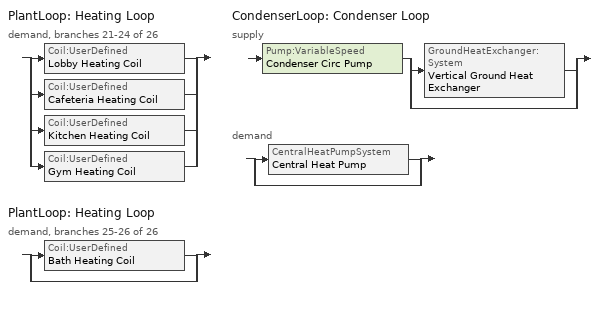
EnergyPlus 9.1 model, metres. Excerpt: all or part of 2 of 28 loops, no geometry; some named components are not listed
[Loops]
PlantLoop 'Heating Loop'
 demand, branches 21-24 of 26: split
  | Coil:UserDefined 'Lobby Heating Coil'
  | Coil:UserDefined 'Cafeteria Heating Coil'
  | Coil:UserDefined 'Kitchen Heating Coil'
  | Coil:UserDefined 'Gym Heating Coil'
PlantLoop 'Heating Loop'
 demand, branches 25-26 of 26: split
  | Coil:UserDefined 'Bath Heating Coil'
  | bypass
CondenserLoop 'Condenser Loop'
 supply: Pump:VariableSpeed 'Condenser Circ Pump' > split
  | GroundHeatExchanger:System 'Vertical Ground Heat Exchanger'
  | bypass
 demand: split
  | CentralHeatPumpSystem 'Central Heat Pump'
  | bypass
[Pump:VariableSpeed]
Condenser Circ Pump: Design Maximum Flow Rate {m3/s}=0.012345; Design Pump Head {Pa}=550000; Design Power Consumption {W}=8000; Motor Efficiency=0.87; Fraction of Motor Inefficiencies to Fluid Stream=0; Coefficient 1 of the Part Load Performance Curve=0; Coefficient 2 of the Part Load Performance Curve=1; Coefficient 3 of the Part Load Performance Curve=0; Coefficient 4 of the Part Load Performance Curve=0; Design Minimum Flow Rate {m3/s}=0; Pump Control Type=INTERMITTENT
[CondenserLoop]
Condenser Loop: Fluid Type=Water; Condenser Equipment Operation Scheme=Condenser Loop Operation; Maximum Loop Temperature {C}=80; Minimum Loop Temperature {C}=0; Maximum Loop Flow Rate {m3/s}=12345; Minimum Loop Flow Rate {m3/s}=0; Condenser Loop Volume {m3}=autocalculate; Load Distribution Scheme=SequentialLoad
[CondenserEquipmentList]
Condenser Equipment: Vertical Ground Heat Exchanger
[PlantEquipmentOperation:CoolingLoad]
Year Round Tower Operation: Load Range 1 Lower Limit {W}=0; Load Range 1 Upper Limit {W}=90000000; Range 1 Equipment List=Condenser Equipment
[CondenserEquipmentOperationSchemes]
Condenser Loop Operation: Control Scheme 1=Year Round Tower Operation; Control Scheme 1 Schedule=CyclingFanSch
[EnergyManagementSystem:Sensor] Output:Variable or Output:Meter=System Node Temperature
Name | Output:Variable or Output:Meter Index Key
Lobby_HWCoil_Water_Tout_internal | Lobby AHU Water to Air Heat Pump Source Side2 Outlet Node
Cafeteria_HWCoil_Water_Tout_internal | Cafeteria AHU Water to Air Heat Pump Source Side2 Outlet Node
Kitchen_HWCoil_Water_Tout_internal | Kitchen AHU Water to Air Heat Pump Source Side2 Outlet Node
Gym_HWCoil_Water_Tout_internal | Gym AHU Water to Air Heat Pump Source Side2 Outlet Node
Bath_HWCoil_Water_Tout_internal | Bath AHU Water to Air Heat Pump Source Side2 Outlet Node
[EnergyManagementSystem:Actuator]
Name | Actuated Component Unique | Actuated Component Type | Actuated Component Control Type
Lobby_HWcoil_Mdot_Min | Lobby Heating Coil | Plant Connection | Minimum Mass Flow Rate
Lobby_HWcoil_Mdot_Max | Lobby Heating Coil | Plant Connection | Maximum Mass Flow Rate
Lobby_HWcoil_Water_Tout | Lobby Heating Coil | Plant Connection | Outlet Temperature
Lobby_HWcoil_Water_MdotRequest; Lobby_HWcoil_Water_DesignVdot | Lobby Heating Coil | Plant Connection | Design Volume Flow Rate
Lobby_HWcoil_Air_Tout | Lobby Heating Coil | Air Connection 1 | Outlet Temperature
Lobby_HWcoil_Air_Wout | Lobby Heating Coil | Air Connection 1 | Outlet Humidity Ratio
Lobby_HWcoil_Air_MdotOut | Lobby Heating Coil | Air Connection 1 | Mass Flow Rate
Cafeteria_HWcoil_Mdot_Min | Cafeteria Heating Coil | Plant Connection | Minimum Mass Flow Rate
Cafeteria_HWcoil_Mdot_Max | Cafeteria Heating Coil | Plant Connection | Maximum Mass Flow Rate
Cafeteria_HWcoil_Water_Tout | Cafeteria Heating Coil | Plant Connection | Outlet Temperature
Cafeteria_HWcoil_Water_MdotRequest; Cafeteria_HWcoil_Water_DesignVdot | Cafeteria Heating Coil | Plant Connection | Design Volume Flow Rate
Cafeteria_HWcoil_Air_Tout | Cafeteria Heating Coil | Air Connection 1 | Outlet Temperature
Cafeteria_HWcoil_Air_Wout | Cafeteria Heating Coil | Air Connection 1 | Outlet Humidity Ratio
Cafeteria_HWcoil_Air_MdotOut | Cafeteria Heating Coil | Air Connection 1 | Mass Flow Rate
Kitchen_HWcoil_Mdot_Min | Kitchen Heating Coil | Plant Connection | Minimum Mass Flow Rate
Kitchen_HWcoil_Mdot_Max | Kitchen Heating Coil | Plant Connection | Maximum Mass Flow Rate
Kitchen_HWcoil_Water_Tout | Kitchen Heating Coil | Plant Connection | Outlet Temperature
Kitchen_HWcoil_Water_MdotRequest; Kitchen_HWcoil_Water_DesignVdot | Kitchen Heating Coil | Plant Connection | Design Volume Flow Rate
Kitchen_HWcoil_Air_Tout | Kitchen Heating Coil | Air Connection 1 | Outlet Temperature
Kitchen_HWcoil_Air_Wout | Kitchen Heating Coil | Air Connection 1 | Outlet Humidity Ratio
Kitchen_HWcoil_Air_MdotOut | Kitchen Heating Coil | Air Connection 1 | Mass Flow Rate
Gym_HWcoil_Mdot_Min | Gym Heating Coil | Plant Connection | Minimum Mass Flow Rate
Gym_HWcoil_Mdot_Max | Gym Heating Coil | Plant Connection | Maximum Mass Flow Rate
Gym_HWcoil_Water_Tout | Gym Heating Coil | Plant Connection | Outlet Temperature
Gym_HWcoil_Water_MdotRequest; Gym_HWcoil_Water_DesignVdot | Gym Heating Coil | Plant Connection | Design Volume Flow Rate
Gym_HWcoil_Air_Tout | Gym Heating Coil | Air Connection 1 | Outlet Temperature
Gym_HWcoil_Air_Wout | Gym Heating Coil | Air Connection 1 | Outlet Humidity Ratio
Gym_HWcoil_Air_MdotOut | Gym Heating Coil | Air Connection 1 | Mass Flow Rate
Bath_HWcoil_Mdot_Min | Bath Heating Coil | Plant Connection | Minimum Mass Flow Rate
Bath_HWcoil_Mdot_Max | Bath Heating Coil | Plant Connection | Maximum Mass Flow Rate
Bath_HWcoil_Water_Toutlet | Bath Heating Coil | Plant Connection | Outlet Temperature
Bath_HWcoil_Water_MdotRequest; Bath_HWcoil_Water_DesignVdot | Bath Heating Coil | Plant Connection | Design Volume Flow Rate
Bath_HWcoil_Air_Toutlet | Bath Heating Coil | Air Connection 1 | Outlet Temperature
Bath_HWcoil_Air_Woutlet | Bath Heating Coil | Air Connection 1 | Outlet Humidity Ratio
Bath_HWcoil_Air_MdotOut | Bath Heating Coil | Air Connection 1 | Mass Flow Rate
[EnergyManagementSystem:ProgramCallingManager]
Lobby Heating Coil Model Program Manager: UserDefinedComponentModel; Lobby_HWCoil_ModelInput; Lobby_HW_Coil_Sim_Model; Lobby_HWCoil_ModelOuput
Lobby Heating Coil Init Program Manager: BeginNewEnvironment; Lobby_H_InitSimpleCoilModel
Cafeteria Heating Coil Model Program Manager: UserDefinedComponentModel; Cafeteria_HWCoil_ModelInput; Cafeteria_HW_Coil_Sim_Model; Cafeteria_HWCoil_ModelOuput
Cafeteria Heating Coil Init Program Manager: BeginNewEnvironment; Cafeteria_H_InitSimpleCoilModel
Kitchen Heating Coil Model Program Manager: UserDefinedComponentModel; Kitchen_HWCoil_ModelInput; Kitchen_HW_Coil_Sim_Model; Kitchen_HWCoil_ModelOuput
Kitchen Heating Coil Init Program Manager: BeginNewEnvironment; Kitchen_H_InitSimpleCoilModel
Gym Heating Coil Model Program Manager: UserDefinedComponentModel; Gym_HWCoil_ModelInput; Gym_HW_Coil_Sim_Model; Gym_HWCoil_ModelOuput
Gym Heating Coil Init Program Manager: BeginNewEnvironment; Gym_H_InitSimpleCoilModel
Bath Heating Coil Model Program Manager: UserDefinedComponentModel; Bath_HWCoil_ModelInput; Bath_HW_Coil_Sim_Model; Bath_HWCoil_ModelOuput
Bath Heating Coil Init Program Manager: BeginNewEnvironment; Bath_H_InitSimpleCoilModel
[EnergyManagementSystem:Program]
Lobby_HWCoil_ModelInput: Set Lobby_HWCoil_Air_Mdot = 0.75*Lobby_HWCoil_Air_rho*On_Off; Set Lobby_HWcoil_Water_Mdot     = HeatingCoil_mcLobby; Set Lobby_HWCoil_Coil_Eff       = 0.7
Lobby_HW_Coil_Sim_Model: IF Lobby_HWCoil_Air_Mdot == 0.0; SET Lobby_HWCoil_Air_Toutlet = Lobby_HWCoil_Air_Tinlet; SET Lobby_HWCoil_Air_Woutlet = Lobby_HWCoil_Air_Winlet; Set Lobby_HWCoil_Air_MdotOut = Lobby_HWCoil_Air_Mdot; Set Lobby_HWCoil_tot_heat_Power = 0.0; Set Lobby_HWCoil_Water_Toutlet = Lobby_HWCoil_Water_Tinlet; RETURN; ENDIF; If Lobby_HWcoil_Water_Mdot <= 0.0; SET Lobby_HWcoil_Air_Toutlet = Lobby_HWcoil_Air_Tinlet; SET Lobby_HWcoil_Air_Woutlet = Lobby_HWcoil_Air_Winlet; Set Lobby_HWcoil_Air_MdotOut = Lobby_HWcoil_Air_Mdot; Set Lobby_HWcoil_tot_cool_Power = 0.0; Set Lobby_HWcoil_Water_Toutlet = Lobby_HWCoil_Acd * Lobby_HWCoil_Water_Tout_internal + Lobby_HWCoil_Bcd* ((Lobby_HWCoil_UA/Lobby_HWCoil_Water_cp) * Lobby_HWCoil_Air_Toutlet); RETURN; ENDIF; Set AirIn_Enth     = @HFnTdbW Lobby_HWCoil_Air_Tinlet Lobby_HWCoil_Air_Winlet; Set AirOut_Enth_Limit = @HFnTdbW Lobby_HWCoil_Water_Tinlet Lobby_HWCoil_Air_Winlet; Set MaxQdot      = Lobby_HWCoil_Coil_Eff * Lobby_HWCoil_Air_Mdot * (AirOut_Enth_Limit - AirIn_Enth ); Set Air_HoutSP = @HFnTdbW Lobby_HWCoil_Air_Tsp Lobby_HWcoil_Air_Woutlet; Set Qdot_SP    = Lobby_HWCoil_Air_Mdot * (Air_HoutSP - AirIn_Enth ); IF Qdot_SP > MaxQdot; Set Air_Hout = AirIn_Enth + (MaxQdot/Lobby_HWCoil_Air_Mdot); ELSE; Set Air_Hout = Air_HoutSP; ENDIF; Set Real_Air_Hout = 1*Air_Hout; Set temp = Lobby_HWCoil_Air_Toutlet; Set Lobby_HWCoil_Air_Toutlet =  Lobby_HWCoil_Asad * temp +Lobby_HWCoil_Bsad* ( Lobby_HWCoil_Water_Toutlet + Lobby_HWCoil_InletCoeff*Lobby_HWCoil_Air_Tinlet); IF  (Lobby_HWCoil_Water_Mdot < Lobby_HWCoil_Water_Mdot_Max); Set Lobby_HWCoil_Water_Toutlet = Lobby_HWCoil_Acd * Lobby_HWCoil_Water_Tout_internal + Lobby_HWCoil_Bcd * (Lobby_HWCoil_Water_Mdot*(Lobby_HWCoil_Water_Tinlet - Lobby_HWCoil_Water_Tout_internal) + (Lobby_HWCoil_UA/Lobby_HWCoil_Water_cp) * temp ); ELSE; Set Lobby_HWCoil_Water_Toutlet = Lobby_HWCoil_Acd * Lobby_HWCoil_Water_Tout_internal + Lobby_HWCoil_Bcd * (Lobby_HWCoil_Water_Mdot_Max*(Lobby_HWCoil_Water_Tinlet - Lobby_HWCoil_Water_Tout_internal) + (Lobby_HWCoil_UA/Lobby_HWCoil_Water_cp) * temp ); ENDIF; Set ActualQdot  = Lobby_HWCoil_Air_Mdot * (AirIn_Enth   - Air_Hout); Set Lobby_HWCoil_tot_heat_Power = ActualQdot
Lobby_HWCoil_ModelOuput: Set Lobby_HWcoil_Water_MdotRequest = Lobby_HWcoil_Water_Mdot; Set Lobby_HWcoil_Air_Tout          = Lobby_HWcoil_Air_Toutlet; Set Lobby_HWcoil_Air_Wout          = Lobby_HWcoil_Air_Woutlet; Set Lobby_HWcoil_tot_cool_Power    = Lobby_HWcoil_Tot_Cool_Power; Set Lobby_HWcoil_tot_cool_Energy   = Lobby_HWcoil_Tot_Cool_Power * SystemTimestep * 3600; Set Lobby_HWcoil_Air_MdotOut       = Lobby_HWcoil_Air_Mdot; Set Lobby_HWcoil_Water_Tout        = Lobby_HWcoil_Water_Toutlet
Lobby_H_InitSimpleCoilModel: Set Lobby_HWLoopExitTemp = 7.0; Set Lobby_HWLoopDeltaTemp = 4.0; Set Lobby_HWcoil_WATER_Mdot_Min = 0.0; Set Lobby_HWcoil_WATER_Mdot_Max = 2; Set Ts = 60; Set Lobby_HWCoil_U = 500; Set Lobby_HWCoil_A = 5; Set Lobby_HWCoil_UA = Lobby_HWCoil_U*Lobby_HWCoil_A; Set C_coil_air = 20000; Set C_coil_water = 400000; Set Asa = -1*(Lobby_HWCoil_UA + 0.75*Lobby_HWCoil_Air_rho*Lobby_HWCoil_Air_cp)/(C_coil_air); Set Bsa = (Lobby_HWCoil_UA)/(C_coil_air); Set Lobby_HWCoil_Asad = @Exp (Asa * Ts ); Set Lobby_HWCoil_Bsad =  ((Lobby_HWCoil_Asad -1) * Bsa)/Asa; Set Ac = -1*(Lobby_HWCoil_UA)/(C_coil_water); Set Bc = (Lobby_HWcoil_Water_cp)/(C_coil_water); Set Lobby_HWCoil_Acd = @Exp (Ac * Ts ); Set Lobby_HWCoil_Bcd = ((Lobby_HWCoil_Acd -1) * Bc)/Ac; SET Lobby_HWCOIL_TOT_COOL_POWER    = 0; Set Lobby_HWCoil_InletCoeff  = (0.75*Lobby_HWCoil_Air_cp/Lobby_HWCoil_UA)
Cafeteria_HWCoil_ModelInput: Set Cafeteria_HWCoil_Air_Mdot = 5*Cafeteria_HWCoil_Air_rho*On_Off; Set Cafeteria_HWcoil_Water_Mdot     = HeatingCoil_mcCafeteria; Set Cafeteria_HWCoil_Coil_Eff       = 0.7
Cafeteria_HW_Coil_Sim_Model: IF Cafeteria_HWCoil_Air_Mdot == 0.0; SET Cafeteria_HWCoil_Air_Toutlet = Cafeteria_HWCoil_Air_Tinlet; SET Cafeteria_HWCoil_Air_Woutlet = Cafeteria_HWCoil_Air_Winlet; Set Cafeteria_HWCoil_Air_MdotOut = Cafeteria_HWCoil_Air_Mdot; Set Cafeteria_HWCoil_tot_heat_Power = 0.0; Set Cafeteria_HWCoil_Water_Toutlet = Cafeteria_HWCoil_Water_Tinlet; RETURN; ENDIF; If Cafeteria_HWcoil_Water_Mdot <= 0.0; SET Cafeteria_HWcoil_Air_Toutlet = Cafeteria_HWcoil_Air_Tinlet; SET Cafeteria_HWcoil_Air_Woutlet = Cafeteria_HWcoil_Air_Winlet; Set Cafeteria_HWcoil_Air_MdotOut = Cafeteria_HWcoil_Air_Mdot; Set Cafeteria_HWcoil_tot_cool_Power = 0.0; Set Cafeteria_HWcoil_Water_Toutlet = Cafeteria_HWCoil_Acd * Cafeteria_HWCoil_Water_Tout_internal + Cafeteria_HWCoil_Bcd* ((Cafeteria_HWCoil_UA/Cafeteria_HWCoil_Water_cp) * Cafeteria_HWCoil_Air_Toutlet); RETURN; ENDIF; Set AirIn_Enth     = @HFnTdbW Cafeteria_HWCoil_Air_Tinlet Cafeteria_HWCoil_Air_Winlet; Set AirOut_Enth_Limit = @HFnTdbW Cafeteria_HWCoil_Water_Tinlet Cafeteria_HWCoil_Air_Winlet; Set MaxQdot      = Cafeteria_HWCoil_Coil_Eff * Cafeteria_HWCoil_Air_Mdot * (AirOut_Enth_Limit - AirIn_Enth ); Set Air_HoutSP = @HFnTdbW Cafeteria_HWCoil_Air_Tsp Cafeteria_HWcoil_Air_Woutlet; Set Qdot_SP    = Cafeteria_HWCoil_Air_Mdot * (Air_HoutSP - AirIn_Enth ); IF Qdot_SP > MaxQdot; Set Air_Hout = AirIn_Enth + (MaxQdot/Cafeteria_HWCoil_Air_Mdot); ELSE; Set Air_Hout = Air_HoutSP; ENDIF; Set Real_Air_Hout = 1*Air_Hout; Set temp = Cafeteria_HWCoil_Air_Toutlet; Set Cafeteria_HWCoil_Air_Toutlet =  Cafeteria_HWCoil_Asad * temp +Cafeteria_HWCoil_Bsad* ( Cafeteria_HWCoil_Water_Toutlet + Cafeteria_HWCoil_InletCoeff*Cafeteria_HWCoil_Air_Tinlet); IF  (Cafeteria_HWCoil_Water_Mdot < Cafeteria_HWCoil_Water_Mdot_Max); Set Cafeteria_HWCoil_Water_Toutlet = Cafeteria_HWCoil_Acd * Cafeteria_HWCoil_Water_Tout_internal + Cafeteria_HWCoil_Bcd * (Cafeteria_HWCoil_Water_Mdot*(Cafeteria_HWCoil_Water_Tinlet - Cafeteria_HWCoil_Water_Tout_internal) + (Cafeteria_HWCoil_UA/Cafeteria_HWCoil_Water_cp) * temp ); ELSE; Set Cafeteria_HWCoil_Water_Toutlet = Cafeteria_HWCoil_Acd * Cafeteria_HWCoil_Water_Tout_internal + Cafeteria_HWCoil_Bcd * (Cafeteria_HWCoil_Water_Mdot_Max*(Cafeteria_HWCoil_Water_Tinlet - Cafeteria_HWCoil_Water_Tout_internal) + (Cafeteria_HWCoil_UA/Cafeteria_HWCoil_Water_cp) * temp ); ENDIF; Set ActualQdot  = Cafeteria_HWCoil_Air_Mdot * (AirIn_Enth   - Air_Hout); Set Cafeteria_HWCoil_tot_heat_Power = ActualQdot
Cafeteria_HWCoil_ModelOuput: Set Cafeteria_HWcoil_Water_MdotRequest = Cafeteria_HWcoil_Water_Mdot; Set Cafeteria_HWcoil_Air_Tout          = Cafeteria_HWcoil_Air_Toutlet; Set Cafeteria_HWcoil_Air_Wout          = Cafeteria_HWcoil_Air_Woutlet; Set Cafeteria_HWcoil_tot_cool_Power    = Cafeteria_HWcoil_Tot_Cool_Power; Set Cafeteria_HWcoil_tot_cool_Energy   = Cafeteria_HWcoil_Tot_Cool_Power * SystemTimestep * 3600; Set Cafeteria_HWcoil_Air_MdotOut       = Cafeteria_HWcoil_Air_Mdot; Set Cafeteria_HWcoil_Water_Tout        = Cafeteria_HWcoil_Water_Toutlet
Cafeteria_H_InitSimpleCoilModel: Set Cafeteria_HWLoopExitTemp = 7.0; Set Cafeteria_HWLoopDeltaTemp = 4.0; Set Cafeteria_HWcoil_WATER_Mdot_Min = 0.0; Set Cafeteria_HWcoil_WATER_Mdot_Max = 2; Set Ts = 60; Set Cafeteria_HWCoil_U = 500; Set Cafeteria_HWCoil_A = 8; Set Cafeteria_HWCoil_UA = Cafeteria_HWCoil_U*Cafeteria_HWCoil_A; Set C_coil_air = 20000; Set C_coil_water = 400000; Set Asa = -1*(Cafeteria_HWCoil_UA + 5*Cafeteria_HWCoil_Air_rho*Cafeteria_HWCoil_Air_cp)/(C_coil_air); Set Bsa = (Cafeteria_HWCoil_UA)/(C_coil_air); Set Cafeteria_HWCoil_Asad = @Exp (Asa * Ts ); Set Cafeteria_HWCoil_Bsad =  ((Cafeteria_HWCoil_Asad -1) * Bsa)/Asa; Set Ac = -1*(Cafeteria_HWCoil_UA)/(C_coil_water); Set Bc = (Cafeteria_HWcoil_Water_cp)/(C_coil_water); Set Cafeteria_HWCoil_Acd = @Exp (Ac * Ts ); Set Cafeteria_HWCoil_Bcd = ((Cafeteria_HWCoil_Acd -1) * Bc)/Ac; SET Cafeteria_HWCOIL_TOT_COOL_POWER    = 0; Set Cafeteria_HWCoil_InletCoeff  = (5*Cafeteria_HWCoil_Air_cp/Cafeteria_HWCoil_UA)
Kitchen_HWCoil_ModelInput: Set Kitchen_HWCoil_Air_Mdot = 2.5*Kitchen_HWCoil_Air_rho*On_Off; Set Kitchen_HWcoil_Water_Mdot     = HeatingCoil_mcKitchen; Set Kitchen_HWCoil_Coil_Eff       = 0.7
Kitchen_HW_Coil_Sim_Model: IF Kitchen_HWCoil_Air_Mdot == 0.0; SET Kitchen_HWCoil_Air_Toutlet = Kitchen_HWCoil_Air_Tinlet; SET Kitchen_HWCoil_Air_Woutlet = Kitchen_HWCoil_Air_Winlet; Set Kitchen_HWCoil_Air_MdotOut = Kitchen_HWCoil_Air_Mdot; Set Kitchen_HWCoil_tot_heat_Power = 0.0; Set Kitchen_HWCoil_Water_Toutlet = Kitchen_HWCoil_Water_Tinlet; RETURN; ENDIF; If Kitchen_HWcoil_Water_Mdot <= 0.0; SET Kitchen_HWcoil_Air_Toutlet = Kitchen_HWcoil_Air_Tinlet; SET Kitchen_HWcoil_Air_Woutlet = Kitchen_HWcoil_Air_Winlet; Set Kitchen_HWcoil_Air_MdotOut = Kitchen_HWcoil_Air_Mdot; Set Kitchen_HWcoil_tot_cool_Power = 0.0; Set Kitchen_HWcoil_Water_Toutlet = Kitchen_HWCoil_Acd * Kitchen_HWCoil_Water_Tout_internal + Kitchen_HWCoil_Bcd* ((Kitchen_HWCoil_UA/Kitchen_HWCoil_Water_cp) * Kitchen_HWCoil_Air_Toutlet); RETURN; ENDIF; Set AirIn_Enth     = @HFnTdbW Kitchen_HWCoil_Air_Tinlet Kitchen_HWCoil_Air_Winlet; Set AirOut_Enth_Limit = @HFnTdbW Kitchen_HWCoil_Water_Tinlet Kitchen_HWCoil_Air_Winlet; Set MaxQdot      = Kitchen_HWCoil_Coil_Eff * Kitchen_HWCoil_Air_Mdot * (AirOut_Enth_Limit - AirIn_Enth ); Set Air_HoutSP = @HFnTdbW Kitchen_HWCoil_Air_Tsp Kitchen_HWcoil_Air_Woutlet; Set Qdot_SP    = Kitchen_HWCoil_Air_Mdot * (Air_HoutSP - AirIn_Enth ); IF Qdot_SP > MaxQdot; Set Air_Hout = AirIn_Enth + (MaxQdot/Kitchen_HWCoil_Air_Mdot); ELSE; Set Air_Hout = Air_HoutSP; ENDIF; Set Real_Air_Hout = 1*Air_Hout; Set temp = Kitchen_HWCoil_Air_Toutlet; Set Kitchen_HWCoil_Air_Toutlet =  Kitchen_HWCoil_Asad * temp +Kitchen_HWCoil_Bsad* ( Kitchen_HWCoil_Water_Toutlet + Kitchen_HWCoil_InletCoeff*Kitchen_HWCoil_Air_Tinlet); IF  (Kitchen_HWCoil_Water_Mdot < Kitchen_HWCoil_Water_Mdot_Max); Set Kitchen_HWCoil_Water_Toutlet = Kitchen_HWCoil_Acd * Kitchen_HWCoil_Water_Tout_internal + Kitchen_HWCoil_Bcd * (Kitchen_HWCoil_Water_Mdot*(Kitchen_HWCoil_Water_Tinlet - Kitchen_HWCoil_Water_Tout_internal) + (Kitchen_HWCoil_UA/Kitchen_HWCoil_Water_cp) * temp ); ELSE; Set Kitchen_HWCoil_Water_Toutlet = Kitchen_HWCoil_Acd * Kitchen_HWCoil_Water_Tout_internal + Kitchen_HWCoil_Bcd * (Kitchen_HWCoil_Water_Mdot_Max*(Kitchen_HWCoil_Water_Tinlet - Kitchen_HWCoil_Water_Tout_internal) + (Kitchen_HWCoil_UA/Kitchen_HWCoil_Water_cp) * temp ); ENDIF; Set ActualQdot  = Kitchen_HWCoil_Air_Mdot * (AirIn_Enth   - Air_Hout); Set Kitchen_HWCoil_tot_heat_Power = ActualQdot
Kitchen_HWCoil_ModelOuput: Set Kitchen_HWcoil_Water_MdotRequest = Kitchen_HWcoil_Water_Mdot; Set Kitchen_HWcoil_Air_Tout          = Kitchen_HWcoil_Air_Toutlet; Set Kitchen_HWcoil_Air_Wout          = Kitchen_HWcoil_Air_Woutlet; Set Kitchen_HWcoil_tot_cool_Power    = Kitchen_HWcoil_Tot_Cool_Power; Set Kitchen_HWcoil_tot_cool_Energy   = Kitchen_HWcoil_Tot_Cool_Power * SystemTimestep * 3600; Set Kitchen_HWcoil_Air_MdotOut       = Kitchen_HWcoil_Air_Mdot; Set Kitchen_HWcoil_Water_Tout        = Kitchen_HWcoil_Water_Toutlet
Kitchen_H_InitSimpleCoilModel: Set Kitchen_HWLoopExitTemp = 7.0; Set Kitchen_HWLoopDeltaTemp = 4.0; Set Kitchen_HWcoil_WATER_Mdot_Min = 0.0; Set Kitchen_HWcoil_WATER_Mdot_Max = 2; Set Ts = 60; Set Kitchen_HWCoil_U = 500; Set Kitchen_HWCoil_A = 4; Set Kitchen_HWCoil_UA = Kitchen_HWCoil_U*Kitchen_HWCoil_A; Set C_coil_air = 20000; Set C_coil_water = 400000; Set Asa = -1*(Kitchen_HWCoil_UA + 2.5*Kitchen_HWCoil_Air_rho*Kitchen_HWCoil_Air_cp)/(C_coil_air); Set Bsa = (Kitchen_HWCoil_UA)/(C_coil_air); Set Kitchen_HWCoil_Asad = @Exp (Asa * Ts ); Set Kitchen_HWCoil_Bsad =  ((Kitchen_HWCoil_Asad -1) * Bsa)/Asa; Set Ac = -1*(Kitchen_HWCoil_UA)/(C_coil_water); Set Bc = (Kitchen_HWcoil_Water_cp)/(C_coil_water); Set Kitchen_HWCoil_Acd = @Exp (Ac * Ts ); Set Kitchen_HWCoil_Bcd = ((Kitchen_HWCoil_Acd -1) * Bc)/Ac; SET Kitchen_HWCOIL_TOT_COOL_POWER    = 0; Set Kitchen_HWCoil_InletCoeff  = (2.5*Kitchen_HWCoil_Air_cp/Kitchen_HWCoil_UA)
Gym_HWCoil_ModelInput: Set Gym_HWCoil_Air_Mdot = 3*Gym_HWCoil_Air_rho*On_Off; Set Gym_HWcoil_Water_Mdot     = HeatingCoil_mcGym; Set Gym_HWCoil_Coil_Eff       = 0.7
Gym_HW_Coil_Sim_Model: IF Gym_HWCoil_Air_Mdot == 0.0; SET Gym_HWCoil_Air_Toutlet = Gym_HWCoil_Air_Tinlet; SET Gym_HWCoil_Air_Woutlet = Gym_HWCoil_Air_Winlet; Set Gym_HWCoil_Air_MdotOut = Gym_HWCoil_Air_Mdot; Set Gym_HWCoil_tot_heat_Power = 0.0; Set Gym_HWCoil_Water_Toutlet = Gym_HWCoil_Water_Tinlet; RETURN; ENDIF; If Gym_HWcoil_Water_Mdot <= 0.0; SET Gym_HWcoil_Air_Toutlet = Gym_HWcoil_Air_Tinlet; SET Gym_HWcoil_Air_Woutlet = Gym_HWcoil_Air_Winlet; Set Gym_HWcoil_Air_MdotOut = Gym_HWcoil_Air_Mdot; Set Gym_HWcoil_tot_cool_Power = 0.0; Set Gym_HWcoil_Water_Toutlet = Gym_HWCoil_Acd * Gym_HWCoil_Water_Tout_internal + Gym_HWCoil_Bcd* ((Gym_HWCoil_UA/Gym_HWCoil_Water_cp) * Gym_HWCoil_Air_Toutlet); RETURN; ENDIF; Set AirIn_Enth     = @HFnTdbW Gym_HWCoil_Air_Tinlet Gym_HWCoil_Air_Winlet; Set AirOut_Enth_Limit = @HFnTdbW Gym_HWCoil_Water_Tinlet Gym_HWCoil_Air_Winlet; Set MaxQdot      = Gym_HWCoil_Coil_Eff * Gym_HWCoil_Air_Mdot * (AirOut_Enth_Limit - AirIn_Enth ); Set Air_HoutSP = @HFnTdbW Gym_HWCoil_Air_Tsp Gym_HWcoil_Air_Woutlet; Set Qdot_SP    = Gym_HWCoil_Air_Mdot * (Air_HoutSP - AirIn_Enth ); IF Qdot_SP > MaxQdot; Set Air_Hout = AirIn_Enth + (MaxQdot/Gym_HWCoil_Air_Mdot); ELSE; Set Air_Hout = Air_HoutSP; ENDIF; Set Real_Air_Hout = 1*Air_Hout; Set temp = Gym_HWCoil_Air_Toutlet; Set Gym_HWCoil_Air_Toutlet =  Gym_HWCoil_Asad * temp +Gym_HWCoil_Bsad* ( Gym_HWCoil_Water_Toutlet + Gym_HWCoil_InletCoeff*Gym_HWCoil_Air_Tinlet); IF  (Gym_HWCoil_Water_Mdot < Gym_HWCoil_Water_Mdot_Max); Set Gym_HWCoil_Water_Toutlet = Gym_HWCoil_Acd * Gym_HWCoil_Water_Tout_internal + Gym_HWCoil_Bcd * (Gym_HWCoil_Water_Mdot*(Gym_HWCoil_Water_Tinlet - Gym_HWCoil_Water_Tout_internal) + (Gym_HWCoil_UA/Gym_HWCoil_Water_cp) * temp ); ELSE; Set Gym_HWCoil_Water_Toutlet = Gym_HWCoil_Acd * Gym_HWCoil_Water_Tout_internal + Gym_HWCoil_Bcd * (Gym_HWCoil_Water_Mdot_Max*(Gym_HWCoil_Water_Tinlet - Gym_HWCoil_Water_Tout_internal) + (Gym_HWCoil_UA/Gym_HWCoil_Water_cp) * temp ); ENDIF; Set ActualQdot  = Gym_HWCoil_Air_Mdot * (AirIn_Enth   - Air_Hout); Set Gym_HWCoil_tot_heat_Power = ActualQdot
Gym_HWCoil_ModelOuput: Set Gym_HWcoil_Water_MdotRequest = Gym_HWcoil_Water_Mdot; Set Gym_HWcoil_Air_Tout          = Gym_HWcoil_Air_Toutlet; Set Gym_HWcoil_Air_Wout          = Gym_HWcoil_Air_Woutlet; Set Gym_HWcoil_tot_cool_Power    = Gym_HWcoil_Tot_Cool_Power; Set Gym_HWcoil_tot_cool_Energy   = Gym_HWcoil_Tot_Cool_Power * SystemTimestep * 3600; Set Gym_HWcoil_Air_MdotOut       = Gym_HWcoil_Air_Mdot; Set Gym_HWcoil_Water_Tout        = Gym_HWcoil_Water_Toutlet
Gym_H_InitSimpleCoilModel: Set Gym_HWLoopExitTemp = 7.0; Set Gym_HWLoopDeltaTemp = 4.0; Set Gym_HWcoil_WATER_Mdot_Min = 0.0; Set Gym_HWcoil_WATER_Mdot_Max = 2; Set Ts = 60; Set Gym_HWCoil_U = 500; Set Gym_HWCoil_A = 3.5; Set Gym_HWCoil_UA = Gym_HWCoil_U*Gym_HWCoil_A; Set C_coil_air = 20000; Set C_coil_water = 400000; Set Asa = -1*(Gym_HWCoil_UA + 3*Gym_HWCoil_Air_rho*Gym_HWCoil_Air_cp)/(C_coil_air); Set Bsa = (Gym_HWCoil_UA)/(C_coil_air); Set Gym_HWCoil_Asad = @Exp (Asa * Ts ); Set Gym_HWCoil_Bsad =  ((Gym_HWCoil_Asad -1) * Bsa)/Asa; Set Ac = -1*(Gym_HWCoil_UA)/(C_coil_water); Set Bc = (Gym_HWcoil_Water_cp)/(C_coil_water); Set Gym_HWCoil_Acd = @Exp (Ac * Ts ); Set Gym_HWCoil_Bcd = ((Gym_HWCoil_Acd -1) * Bc)/Ac; SET Gym_HWCOIL_TOT_COOL_POWER    = 0; Set Gym_HWCoil_InletCoeff  = (3*Gym_HWCoil_Air_cp/Gym_HWCoil_UA)
Bath_HWCoil_ModelInput: Set Bath_HWCoil_Air_Mdot = 0.8*Bath_HWCoil_Air_rho*On_Off; Set Bath_HWcoil_Water_Mdot     = HeatingCoil_mcBath; Set Bath_HWCoil_Coil_Eff       = 0.7
Bath_HW_Coil_Sim_Model: IF Bath_HWCoil_Air_Mdot == 0.0; SET Bath_HWCoil_Air_Toutlet = Bath_HWCoil_Air_Tinlet; SET Bath_HWCoil_Air_Woutlet = Bath_HWCoil_Air_Winlet; Set Bath_HWCoil_Air_MdotOut = Bath_HWCoil_Air_Mdot; Set Bath_HWCoil_tot_heat_Power = 0.0; Set Bath_HWCoil_Water_Toutlet = Bath_HWCoil_Water_Tinlet; RETURN; ENDIF; If Bath_HWcoil_Water_Mdot <= 0.0; SET Bath_HWcoil_Air_Toutlet = Bath_HWcoil_Air_Tinlet; SET Bath_HWcoil_Air_Woutlet = Bath_HWcoil_Air_Winlet; Set Bath_HWcoil_Air_MdotOut = Bath_HWcoil_Air_Mdot; Set Bath_HWcoil_tot_cool_Power = 0.0; Set Bath_HWcoil_Water_Toutlet = Bath_HWCoil_Acd * Bath_HWCoil_Water_Tout_internal + Bath_HWCoil_Bcd* ((Bath_HWCoil_UA/Bath_HWCoil_Water_cp) * Bath_HWCoil_Air_Toutlet); RETURN; ENDIF; Set AirIn_Enth     = @HFnTdbW Bath_HWCoil_Air_Tinlet Bath_HWCoil_Air_Winlet; Set AirOut_Enth_Limit = @HFnTdbW Bath_HWCoil_Water_Tinlet Bath_HWCoil_Air_Winlet; Set MaxQdot      = Bath_HWCoil_Coil_Eff * Bath_HWCoil_Air_Mdot * (AirOut_Enth_Limit - AirIn_Enth ); Set Air_HoutSP = @HFnTdbW Bath_HWCoil_Air_Tsp Bath_HWcoil_Air_Woutlet; Set Qdot_SP    = Bath_HWCoil_Air_Mdot * (Air_HoutSP - AirIn_Enth ); IF Qdot_SP > MaxQdot; Set Air_Hout = AirIn_Enth + (MaxQdot/Bath_HWCoil_Air_Mdot); ELSE; Set Air_Hout = Air_HoutSP; ENDIF; Set Real_Air_Hout = 1*Air_Hout; Set temp = Bath_HWCoil_Air_Toutlet; Set Bath_HWCoil_Air_Toutlet =  Bath_HWCoil_Asad * temp +Bath_HWCoil_Bsad* ( Bath_HWCoil_Water_Toutlet + Bath_HWCoil_InletCoeff*Bath_HWCoil_Air_Tinlet); IF  (Bath_HWCoil_Water_Mdot < Bath_HWCoil_Water_Mdot_Max); Set Bath_HWCoil_Water_Toutlet = Bath_HWCoil_Acd * Bath_HWCoil_Water_Tout_internal + Bath_HWCoil_Bcd * (Bath_HWCoil_Water_Mdot*(Bath_HWCoil_Water_Tinlet - Bath_HWCoil_Water_Tout_internal) + (Bath_HWCoil_UA/Bath_HWCoil_Water_cp) * temp ); ELSE; Set Bath_HWCoil_Water_Toutlet = Bath_HWCoil_Acd * Bath_HWCoil_Water_Tout_internal + Bath_HWCoil_Bcd * (Bath_HWCoil_Water_Mdot_Max*(Bath_HWCoil_Water_Tinlet - Bath_HWCoil_Water_Tout_internal) + (Bath_HWCoil_UA/Bath_HWCoil_Water_cp) * temp ); ENDIF; Set ActualQdot  = Bath_HWCoil_Air_Mdot * (AirIn_Enth   - Air_Hout); Set Bath_HWCoil_tot_heat_Power = ActualQdot
Bath_HWCoil_ModelOuput: Set Bath_HWcoil_Water_MdotRequest = Bath_HWcoil_Water_Mdot; Set Bath_HWcoil_Air_Tout          = Bath_HWcoil_Air_Toutlet; Set Bath_HWcoil_Air_Wout          = Bath_HWcoil_Air_Woutlet; Set Bath_HWcoil_tot_cool_Power    = Bath_HWcoil_Tot_Cool_Power; Set Bath_HWcoil_tot_cool_Energy   = Bath_HWcoil_Tot_Cool_Power * SystemTimestep * 3600; Set Bath_HWcoil_Air_MdotOut       = Bath_HWcoil_Air_Mdot; Set Bath_HWcoil_Water_Tout        = Bath_HWcoil_Water_Toutlet
Bath_H_InitSimpleCoilModel: Set Bath_HWLoopExitTemp = 7.0; Set Bath_HWLoopDeltaTemp = 4.0; Set Bath_HWcoil_WATER_Mdot_Min = 0.0; Set Bath_HWcoil_WATER_Mdot_Max = 2; Set Ts = 60; Set Bath_HWCoil_U = 500; Set Bath_HWCoil_A = 5; Set Bath_HWCoil_UA = Bath_HWCoil_U*Bath_HWCoil_A; Set C_coil_air = 20000; Set C_coil_water = 400000; Set Asa = -1*(Bath_HWCoil_UA + 0.8*Bath_HWCoil_Air_rho*Bath_HWCoil_Air_cp)/(C_coil_air); Set Bsa = (Bath_HWCoil_UA)/(C_coil_air); Set Bath_HWCoil_Asad = @Exp (Asa * Ts ); Set Bath_HWCoil_Bsad =  ((Bath_HWCoil_Asad -1) * Bsa)/Asa; Set Ac = -1*(Bath_HWCoil_UA)/(C_coil_water); Set Bc = (Bath_HWcoil_Water_cp)/(C_coil_water); Set Bath_HWCoil_Acd = @Exp (Ac * Ts ); Set Bath_HWCoil_Bcd = ((Bath_HWCoil_Acd -1) * Bc)/Ac; SET Bath_HWCOIL_TOT_COOL_POWER    = 0; Set Bath_HWCoil_InletCoeff  = (0.8*Bath_HWCoil_Air_cp/Bath_HWCoil_UA)
[EnergyManagementSystem:OutputVariable] Type of Data in Variable=Averaged; Update Frequency=SystemTimestep; Units=W
Name | EMS Variable | EMS Program or Subroutine
Lobby HW Coil Total Cooling Rate | Lobby_HWcoil_tot_cool_Power | Lobby_HWCoil_ModelOuput
Cafeteria HW Coil Total Cooling Rate | Cafeteria_HWcoil_tot_cool_Power | Cafeteria_HWCoil_ModelOuput
Kitchen HW Coil Total Cooling Rate | Kitchen_HWcoil_tot_cool_Power | Kitchen_HWCoil_ModelOuput
Gym HW Coil Total Cooling Rate | Gym_HWcoil_tot_cool_Power | Gym_HWCoil_ModelOuput
Bath HW Coil Total Cooling Rate | Bath_HWcoil_tot_cool_Power | Bath_HWCoil_ModelOuput
[EnergyManagementSystem:MeteredOutputVariable] Update Frequency=SystemTimestep; Resource Type=ENERGYTRANSFER; Group Type=System; End-Use Category=HEATINGCOILS; Units=J
Name | EMS Variable | EMS Program or Subroutine
Lobby_H_Coil tot cool Energy | Lobby_HWcoil_tot_cool_Energy | Lobby_HWCoil_ModelOuput
Cafeteria_H_Coil tot cool Energy | Cafeteria_HWcoil_tot_cool_Energy | Cafeteria_HWCoil_ModelOuput
Kitchen_H_Coil tot cool Energy | Kitchen_HWcoil_tot_cool_Energy | Kitchen_HWCoil_ModelOuput
Gym_H_Coil tot cool Energy | Gym_HWcoil_tot_cool_Energy | Gym_HWCoil_ModelOuput
Bath_H_Coil tot cool Energy | Bath_HWcoil_tot_cool_Energy | Bath_HWCoil_ModelOuput
[EnergyManagementSystem:InternalVariable]
Name | Internal Data Index Key | Internal Data Type
Lobby_HWCoil_Air_Tinlet | Lobby Heating Coil | Inlet Temperature for Air Connection 1
Lobby_HWCoil_Air_Winlet | Lobby Heating Coil | Inlet Humidity Ratio for Air Connection 1
Lobby_HWCoil_Air_rho | Lobby Heating Coil | Inlet Density for Air Connection 1
Lobby_HWCoil_Air_cp | Lobby Heating Coil | Inlet Specific Heat for Air Connection 1
Lobby_HWCoil_Water_Tinlet | Lobby Heating Coil | Inlet Temperature for Plant Connection
Lobby_HWCoil_Water_rho | Lobby Heating Coil | Inlet Density for Plant Connection
Lobby_HWCoil_Water_cp | Lobby Heating Coil | Inlet Specific Heat for Plant Connection
Cafeteria_HWCoil_Air_Tinlet | Cafeteria Heating Coil | Inlet Temperature for Air Connection 1
Cafeteria_HWCoil_Air_Winlet | Cafeteria Heating Coil | Inlet Humidity Ratio for Air Connection 1
Cafeteria_HWCoil_Air_rho | Cafeteria Heating Coil | Inlet Density for Air Connection 1
Cafeteria_HWCoil_Air_cp | Cafeteria Heating Coil | Inlet Specific Heat for Air Connection 1
Cafeteria_HWCoil_Water_Tinlet | Cafeteria Heating Coil | Inlet Temperature for Plant Connection
Cafeteria_HWCoil_Water_rho | Cafeteria Heating Coil | Inlet Density for Plant Connection
Cafeteria_HWCoil_Water_cp | Cafeteria Heating Coil | Inlet Specific Heat for Plant Connection
Kitchen_HWCoil_Air_Tinlet | Kitchen Heating Coil | Inlet Temperature for Air Connection 1
Kitchen_HWCoil_Air_Winlet | Kitchen Heating Coil | Inlet Humidity Ratio for Air Connection 1
Kitchen_HWCoil_Air_rho | Kitchen Heating Coil | Inlet Density for Air Connection 1
Kitchen_HWCoil_Air_cp | Kitchen Heating Coil | Inlet Specific Heat for Air Connection 1
Kitchen_HWCoil_Water_Tinlet | Kitchen Heating Coil | Inlet Temperature for Plant Connection
Kitchen_HWCoil_Water_rho | Kitchen Heating Coil | Inlet Density for Plant Connection
Kitchen_HWCoil_Water_cp | Kitchen Heating Coil | Inlet Specific Heat for Plant Connection
Gym_HWCoil_Air_Tinlet | Gym Heating Coil | Inlet Temperature for Air Connection 1
Gym_HWCoil_Air_Winlet | Gym Heating Coil | Inlet Humidity Ratio for Air Connection 1
Gym_HWCoil_Air_rho | Gym Heating Coil | Inlet Density for Air Connection 1
Gym_HWCoil_Air_cp | Gym Heating Coil | Inlet Specific Heat for Air Connection 1
Gym_HWCoil_Water_Tinlet | Gym Heating Coil | Inlet Temperature for Plant Connection
Gym_HWCoil_Water_rho | Gym Heating Coil | Inlet Density for Plant Connection
Gym_HWCoil_Water_cp | Gym Heating Coil | Inlet Specific Heat for Plant Connection
Bath_HWCoil_Air_Tinlet | Bath Heating Coil | Inlet Temperature for Air Connection 1
Bath_HWCoil_Air_Winlet | Bath Heating Coil | Inlet Humidity Ratio for Air Connection 1
Bath_HWCoil_Air_rho | Bath Heating Coil | Inlet Density for Air Connection 1
Bath_HWCoil_Air_cp | Bath Heating Coil | Inlet Specific Heat for Air Connection 1
Bath_HWCoil_Water_Tinlet | Bath Heating Coil | Inlet Temperature for Plant Connection
Bath_HWCoil_Water_rho | Bath Heating Coil | Inlet Density for Plant Connection
Bath_HWCoil_Water_cp | Bath Heating Coil | Inlet Specific Heat for Plant Connection
[Coil:UserDefined] Number of Air Connections=1; Plant Connection is Used=Yes
Name | Overall Model Simulation Program Calling Manager | Model Setup and Sizing Program Calling Manager
Lobby Heating Coil | Lobby Heating Coil Model Program Manager | Lobby Heating Coil Init Program Manager
Cafeteria Heating Coil | Cafeteria Heating Coil Model Program Manager | Cafeteria Heating Coil Init Program Manager
Kitchen Heating Coil | Kitchen Heating Coil Model Program Manager | Kitchen Heating Coil Init Program Manager
Gym Heating Coil | Gym Heating Coil Model Program Manager | Gym Heating Coil Init Program Manager
Bath Heating Coil | Bath Heating Coil Model Program Manager | Bath Heating Coil Init Program Manager
[SetpointManager:Scheduled]
Condenser Loop Setpoint Manager: Control Variable=Temperature; Schedule=Condenser Loop Temp Schedule; Setpoint Node or NodeList=GHE Inlet Node
[Schedule:Compact]
CyclingFanSch: Through: 12/31, For: AllDays, Until: 24:00, 1
Condenser Loop Temp Schedule: Through: 1/31, For: AllDays, Until: 24:00, 25, Through: 10/31, For: AllDays, Until: 24:00, 25, Through: 12/31, For: AllDays, Until: 24:00, 25
